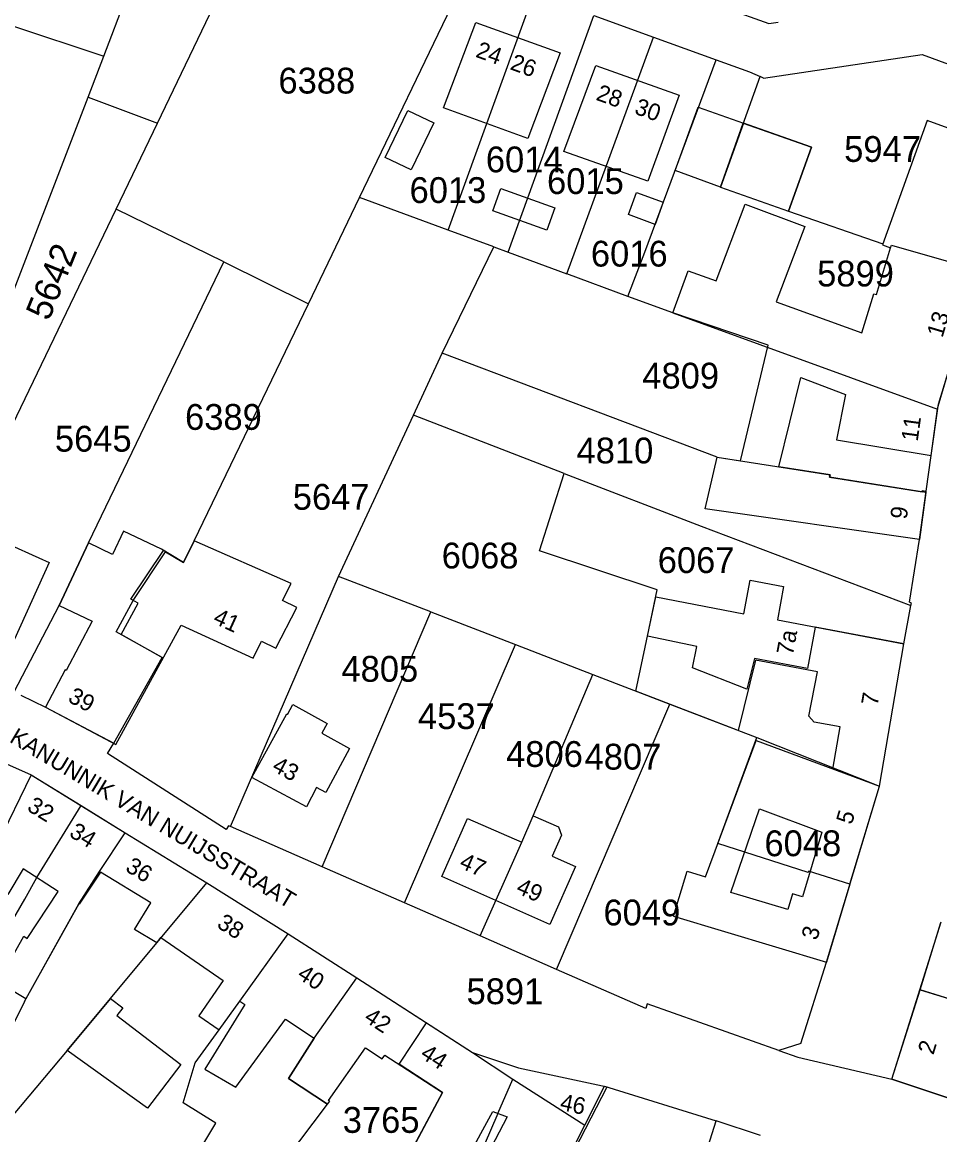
# Model space of a CAD drawing. Extents: x 191922 to 199923, y 328959 to 333350.
# Drawn here: x 196617.8 to 196713.8, y 331297.2 to 331413.5 of the extents above; entities that cross this region are included whole.
import ezdxf

# ---------------------------------------------------------------- set-up
doc = ezdxf.new("R2010")
doc.units = 0
for name, color, linetype in [('enkelbestemming', 7, 'Continuous'), ('Level 18', 7, 'Continuous'), ('Level 6', 7, 'Continuous'), ('maatvoering - maximum aantal wooneenheden', 7, 'Continuous'), ('Maatvoering_symbolen', 7, 'Continuous'), ('recreatiewoning', 7, 'Continuous')]:
    doc.layers.add(name, color=color, linetype=linetype)

msp = doc.modelspace()

# ---------------------------------------------------------------- linework, layer by layer
at = {"layer": 'Level 18'}
msp.add_lwpolyline([(196690.89, 331396.3), (196693.27, 331402.99), (196700.41, 331400.46), (196697.99, 331393.79)], dxfattribs=at)
at = {"layer": 'Level 6'}
for p, q in [((196631.99, 331402.98), (196643.62, 331427.27)), ((196626.38, 331409.98), (196629.7, 331418.72)), ((196653.12, 331395.2), (196664.57, 331418.96)), ((196662.39, 331391.79), (196671.35, 331416.51)), ((196691.44, 331415.02), (196695.95, 331413.42)), ((196668.68, 331389.48), (196677.65, 331414.23)), ((196677.65, 331414.23), (196683.88, 331411.98)), ((196695.95, 331413.42), (196696.94, 331413.56)), ((196616.7, 331413.19), (196626.38, 331409.98)), ((196674.8, 331387.22), (196683.88, 331411.98)), ((196683.88, 331411.98), (196690.44, 331409.61)), ((196624.74, 331405.7), (196626.38, 331409.98)), ((196695.38, 331407.7), (196711.99, 331410.17)), ((196711.99, 331410.17), (196724.95, 331405.4)), ((196682.96, 331389.49), (196690.44, 331409.61)), ((196690.44, 331409.61), (196693.93, 331408.35)), ((196690.89, 331396.3), (196695.04, 331407.86)), ((196693.93, 331408.35), (196695.04, 331407.86)), ((196695.38, 331407.7), (196695.04, 331407.86)), ((196612, 331372.68), (196624.74, 331405.7)), ((196624.74, 331405.7), (196631.99, 331402.98)), ((196627.66, 331394), (196631.99, 331402.98)), ((196690.89, 331396.3), (196697.99, 331393.79)), ((196647.77, 331384.09), (196653.12, 331395.2)), ((196662.39, 331391.79), (196653.12, 331395.2)), ((196616.38, 331370.57), (196627.66, 331394)), ((196638.91, 331388.46), (196627.66, 331394)), ((196697.99, 331393.79), (196707.88, 331390.37)), ((196667.17, 331390.03), (196662.39, 331391.79)), ((196707.88, 331390.37), (196707.84, 331390.26)), ((196707.84, 331390.26), (196708.68, 331389.95)), ((196708.68, 331389.95), (196708.77, 331390.21)), ((196708.77, 331390.21), (196715.48, 331388.29)), ((196661.78, 331378.93), (196667.17, 331390.03)), ((196667.17, 331390.03), (196668.68, 331389.48)), ((196668.68, 331389.48), (196674.8, 331387.22)), ((196681.21, 331384.86), (196682.96, 331389.49)), ((196624.77, 331359.07), (196638.91, 331388.46)), ((196638.91, 331388.46), (196647.77, 331384.09)), ((196681.21, 331384.86), (196674.8, 331387.22)), ((196713.71, 331373.57), (196717.93, 331387.57)), ((196685.89, 331383.14), (196681.21, 331384.86)), ((196635.83, 331359.3), (196647.77, 331384.09)), ((196685.89, 331383.14), (196713.61, 331373.07)), ((196658.76, 331372.42), (196661.78, 331378.93)), ((196690.53, 331368.05), (196661.78, 331378.93)), ((196712.93, 331368.2), (196713.61, 331373.07)), ((196713.61, 331373.07), (196713.66, 331373.39)), ((196713.66, 331373.39), (196713.71, 331373.57)), ((196650.94, 331355.56), (196658.76, 331372.42)), ((196674.54, 331366.34), (196658.76, 331372.42)), ((196712.41, 331364.5), (196712.93, 331368.2)), ((196690.53, 331368.05), (196702.35, 331366.21)), ((196671.97, 331358.26), (196674.54, 331366.34)), ((196674.54, 331366.34), (196688.88, 331360.81)), ((196702.35, 331366.21), (196702.31, 331365.96)), ((196702.31, 331365.96), (196711.99, 331364.41)), ((196711.88, 331360.68), (196712.41, 331364.5)), ((196711.99, 331364.41), (196712.01, 331364.56)), ((196712.01, 331364.56), (196712.41, 331364.5)), ((196688.88, 331360.81), (196710.82, 331352.53)), ((196711.7, 331359.44), (196711.88, 331360.68)), ((196621.69, 331352.54), (196624.77, 331359.07)), ((196634.72, 331357.01), (196635.83, 331359.3)), ((196710.67, 331352.87), (196711.7, 331359.44)), ((196629.44, 331353.06), (196632.84, 331358.15)), ((196632.84, 331358.15), (196634.72, 331357.01)), ((196684.26, 331354.16), (196671.97, 331358.26)), ((196639.63, 331329.39), (196650.94, 331355.56)), ((196660.58, 331351.85), (196650.94, 331355.56)), ((196683.25, 331349.3), (196684.26, 331354.16)), ((196627.67, 331349.77), (196629.44, 331353.06)), ((196616.98, 331343.48), (196621.69, 331352.54)), ((196649.2, 331325.2), (196660.58, 331351.85)), ((196660.58, 331351.85), (196669.43, 331348.44)), ((196710.06, 331348.51), (196710.82, 331352.53)), ((196710.86, 331352.77), (196710.67, 331352.87)), ((196710.82, 331352.53), (196710.86, 331352.77)), ((196632.47, 331347.08), (196627.67, 331349.77)), ((196700.8, 331350.26), (196699.99, 331345.93)), ((196710.06, 331348.51), (196700.8, 331350.26)), ((196657.84, 331321.41), (196669.43, 331348.44)), ((196669.43, 331348.44), (196677.55, 331345.31)), ((196688.43, 331348.22), (196683.25, 331349.3)), ((196707.52, 331333.61), (196710.06, 331348.51)), ((196687.96, 331345.99), (196688.43, 331348.22)), ((196627.41, 331338.11), (196632.47, 331347.08)), ((196693.66, 331343.77), (196687.96, 331345.99)), ((196694.44, 331346.98), (196693.66, 331343.77)), ((196699.99, 331345.93), (196694.44, 331346.98)), ((196671.29, 331330.53), (196677.55, 331345.31)), ((196677.55, 331345.31), (196685.6, 331342.21)), ((196617.67, 331343.15), (196620.28, 331341.89)), ((196620.28, 331341.89), (196627.41, 331338.11)), ((196673.72, 331314.45), (196685.6, 331342.21)), ((196685.6, 331342.21), (196694.71, 331338.7)), ((196611.94, 331337.82), (196618.78, 331334.8)), ((196626.76, 331337.06), (196627.41, 331338.11)), ((196690.61, 331327.64), (196694.71, 331338.7)), ((196694.71, 331338.7), (196707.52, 331333.61)), ((196639.17, 331329.11), (196626.76, 331337.06)), ((196618.78, 331334.8), (196611.37, 331319.67)), ((196618.78, 331334.8), (196623.99, 331331.59)), ((196704.44, 331323.39), (196707.52, 331333.61)), ((196619.36, 331324.06), (196623.99, 331331.59)), ((196623.99, 331331.59), (196628.6, 331328.76)), ((196670.09, 331327.78), (196671.29, 331330.53)), ((196625.93, 331324.69), (196628.6, 331328.76)), ((196628.6, 331328.76), (196637.14, 331323.53)), ((196639.41, 331329.49), (196639.17, 331329.11)), ((196639.63, 331329.39), (196639.41, 331329.49)), ((196649.2, 331325.2), (196639.63, 331329.39)), ((196665.73, 331317.96), (196670.09, 331327.78)), ((196700.06, 331324.58), (196690.61, 331327.64)), ((196657.84, 331321.41), (196649.2, 331325.2)), ((196618.11, 331321.8), (196619.36, 331324.06)), ((196623.74, 331321.3), (196625.93, 331324.69)), ((196700.1, 331324.73), (196700.06, 331324.58)), ((196704.44, 331323.39), (196700.1, 331324.73)), ((196627.06, 331311.42), (196637.14, 331323.53)), ((196637.14, 331323.53), (196645.67, 331318.19)), ((196704.44, 331323.39), (196701.98, 331315.22)), ((196616.29, 331318.65), (196618.11, 331321.8)), ((196618.08, 331311.11), (196623.74, 331321.3)), ((196665.73, 331317.96), (196657.84, 331321.41)), ((196711.78, 331312.33), (196713.95, 331319.38)), ((196640.59, 331311.13), (196645.67, 331318.19)), ((196645.67, 331318.19), (196652.84, 331313.57)), ((196673.72, 331314.45), (196665.73, 331317.96)), ((196699.31, 331306.69), (196701.98, 331315.22)), ((196648.37, 331307.28), (196652.84, 331313.57)), ((196652.84, 331313.57), (196660.13, 331308.86)), ((196683.08, 331310.36), (196673.72, 331314.45)), ((196708.83, 331302.98), (196711.78, 331312.33)), ((196711.78, 331312.33), (196730.52, 331306.58)), ((196618.08, 331311.11), (196609.52, 331293.91)), ((196627.06, 331311.42), (196622.55, 331305.99)), ((196638.43, 331308.15), (196640.59, 331311.13)), ((196683.22, 331310.84), (196683.08, 331310.36)), ((196696.99, 331305.98), (196683.22, 331310.84)), ((196657.26, 331304.53), (196660.13, 331308.86)), ((196660.13, 331308.86), (196664.95, 331305.75)), ((196635.93, 331304.69), (196638.43, 331308.15)), ((196645.68, 331303.06), (196648.37, 331307.28)), ((196699.31, 331306.69), (196696.99, 331305.98)), ((196622.55, 331305.99), (196612.19, 331293.67)), ((196664.95, 331305.75), (196669.18, 331302.96)), ((196696.99, 331305.98), (196698.98, 331305.27)), ((196698.98, 331305.27), (196708.83, 331302.98)), ((196634.66, 331300.51), (196635.93, 331304.69)), ((196661.81, 331301.57), (196657.26, 331304.53)), ((196649.77, 331300.36), (196645.68, 331303.06)), ((196667.59, 331299.4), (196669.18, 331302.96)), ((196669.18, 331302.96), (196676.68, 331298.17)), ((196708.83, 331302.98), (196736.02, 331293.86)), ((196676.68, 331298.17), (196678.76, 331302.24)), ((196678.76, 331302.24), (196690.44, 331298.61)), ((196653.13, 331285.46), (196661.81, 331301.57)), ((196638.09, 331298.38), (196634.66, 331300.51)), ((196643.65, 331292.24), (196649.77, 331300.36)), ((196632.87, 331289.68), (196638.09, 331298.38)), ((196667.59, 331299.4), (196662.48, 331287.45)), ((196688.96, 331294), (196690.44, 331298.61)), ((196695.06, 331297.09), (196690.44, 331298.61)), ((196674.76, 331294.39), (196676.68, 331298.17))]:
    msp.add_line(p, q, dxfattribs=at)
at = {"layer": 'recreatiewoning'}
for p, q in [((196661.91, 331404.6), (196665.3, 331413.51)), ((196665.3, 331413.51), (196674.12, 331410.33)), ((196674.12, 331410.33), (196670.75, 331401.39)), ((196674.51, 331400.03), (196677.86, 331409.02)), ((196677.86, 331409.02), (196686.58, 331405.9)), ((196686.58, 331405.9), (196683.28, 331396.9)), ((196655.82, 331399.38), (196658.18, 331404.3)), ((196658.18, 331404.3), (196660.9, 331403.03)), ((196670.75, 331401.39), (196661.91, 331404.6)), ((196686.14, 331398.04), (196688.56, 331404.67)), ((196688.56, 331404.67), (196693.29, 331402.99)), ((196660.9, 331403.03), (196658.54, 331398.11)), ((196693.29, 331402.99), (196690.89, 331396.3)), ((196700.41, 331400.46), (196693.29, 331402.99)), ((196712.52, 331403.25), (196707.84, 331390.26)), ((196714.7, 331402.47), (196712.52, 331403.25)), ((196683.28, 331396.9), (196674.51, 331400.03)), ((196697.99, 331393.79), (196700.41, 331400.46)), ((196658.54, 331398.11), (196655.82, 331399.38)), ((196690.89, 331396.3), (196686.14, 331398.04)), ((196667.06, 331393.81), (196667.91, 331396.14)), ((196667.91, 331396.14), (196673.55, 331394.12)), ((196690.89, 331396.3), (196697.99, 331393.79)), ((196681.26, 331393.41), (196682.1, 331395.72)), ((196682.1, 331395.72), (196684.9, 331394.7)), ((196672.71, 331391.8), (196667.06, 331393.81)), ((196673.55, 331394.12), (196672.71, 331391.8)), ((196684.9, 331394.7), (196684.05, 331392.39)), ((196690.43, 331386.49), (196693.47, 331394.51)), ((196693.47, 331394.51), (196699.7, 331392.18)), ((196684.05, 331392.39), (196681.26, 331393.41)), ((196699.7, 331392.18), (196696.71, 331384.28)), ((196707.84, 331390.26), (196708.68, 331389.95)), ((196708.68, 331389.95), (196708.77, 331390.21)), ((196708.77, 331390.21), (196715.48, 331388.29)), ((196707.21, 331385.05), (196708.68, 331389.95)), ((196685.89, 331383.14), (196687.51, 331387.54)), ((196687.51, 331387.54), (196690.43, 331386.49)), ((196705.69, 331381.05), (196706.94, 331385.13)), ((196706.94, 331385.13), (196707.21, 331385.05)), ((196696.71, 331384.28), (196705.69, 331381.05)), ((196695.88, 331379.76), (196685.89, 331383.14)), ((196692.97, 331367.67), (196695.88, 331379.76)), ((196697.01, 331367.04), (196699.29, 331376.36)), ((196699.29, 331376.36), (196703.97, 331374.59)), ((196713.66, 331373.39), (196714.61, 331376.55)), ((196703.97, 331374.59), (196703.04, 331369.87)), ((196712.93, 331368.2), (196713.66, 331373.39)), ((196703.04, 331369.87), (196712.93, 331368.2)), ((196689.29, 331362.63), (196690.53, 331368.05)), ((196690.53, 331368.05), (196692.97, 331367.67)), ((196702.35, 331366.21), (196697.01, 331367.04)), ((196702.31, 331365.96), (196702.35, 331366.21)), ((196712.39, 331364.34), (196702.31, 331365.96)), ((196712.39, 331364.34), (196711.7, 331359.44)), ((196711.7, 331359.44), (196689.29, 331362.63)), ((196628.42, 331360.3), (196627.27, 331357.87)), ((196632.41, 331358.42), (196628.42, 331360.3)), ((196614.47, 331359.82), (196620.64, 331357.01)), ((196624.77, 331359.07), (196621.69, 331352.54)), ((196627.27, 331357.87), (196624.77, 331359.07)), ((196635.83, 331359.3), (196634.72, 331357.01)), ((196645.96, 331354.84), (196635.83, 331359.3)), ((196629.2, 331353.2), (196632.63, 331358.28)), ((196634.72, 331357.01), (196632.41, 331358.42)), ((196620.64, 331357.01), (196617.01, 331349.02)), ((196645.05, 331353.06), (196645.96, 331354.84)), ((196693.35, 331351.67), (196693.99, 331355.17)), ((196693.99, 331355.17), (196697.49, 331354.51)), ((196697.49, 331354.51), (196696.86, 331351.01)), ((196629.96, 331352.76), (196629.2, 331353.2)), ((196646.55, 331352.3), (196645.05, 331353.06)), ((196682.05, 331343.58), (196684.12, 331353.42)), ((196684.12, 331353.42), (196693.35, 331351.67)), ((196621.69, 331352.54), (196625.16, 331350.88)), ((196628.19, 331349.48), (196629.96, 331352.76)), ((196644.38, 331348.05), (196646.55, 331352.3)), ((196625.16, 331350.88), (196622.42, 331345.74)), ((196696.86, 331351.01), (196710.06, 331348.51)), ((196627.64, 331337.99), (196634.48, 331350.48)), ((196632.58, 331347.02), (196628.19, 331349.48)), ((196634.48, 331350.48), (196642, 331347)), ((196642, 331347), (196642.88, 331348.8)), ((196642.88, 331348.8), (196644.38, 331348.05)), ((196707.52, 331333.61), (196710.06, 331348.51)), ((196694.55, 331346.8), (196692.75, 331339.45)), ((196701.03, 331345.58), (196694.55, 331346.8)), ((196622.33, 331345.79), (196620.27, 331341.9)), ((196622.42, 331345.74), (196622.33, 331345.79)), ((196700.15, 331340.94), (196701.03, 331345.58)), ((196692.75, 331339.45), (196682.05, 331343.58)), ((196620.27, 331341.9), (196627.64, 331337.99)), ((196645.6, 331341.14), (196646.16, 331342.16)), ((196646.16, 331342.16), (196649.75, 331340.18)), ((196641.86, 331334.54), (196645.51, 331341.19)), ((196645.51, 331341.19), (196645.6, 331341.14)), ((196649.75, 331340.18), (196649.19, 331339.16)), ((196700.69, 331340.33), (196700.15, 331340.94)), ((196703.4, 331339.82), (196700.69, 331340.33)), ((196649.19, 331339.16), (196652.08, 331337.57)), ((196702.65, 331335.42), (196703.4, 331339.82)), ((196611.94, 331337.82), (196618.78, 331334.8)), ((196689.31, 331324.14), (196694.61, 331338.41)), ((196694.61, 331338.41), (196707.52, 331333.61)), ((196652.08, 331337.57), (196649.6, 331332.95)), ((196618.78, 331334.8), (196628.6, 331328.76)), ((196647.57, 331331.48), (196641.86, 331334.54)), ((196648.63, 331333.47), (196647.57, 331331.48)), ((196649.6, 331332.95), (196648.63, 331333.47)), ((196701.98, 331315.21), (196707.52, 331333.61)), ((196691.98, 331322.5), (196694.98, 331331.24)), ((196694.98, 331331.24), (196701.48, 331328.82)), ((196661.72, 331324.16), (196664.42, 331330.26)), ((196664.42, 331330.26), (196670.09, 331327.78)), ((196670.09, 331327.78), (196671.29, 331330.53)), ((196671.29, 331330.53), (196673.93, 331329.38)), ((196628.6, 331328.76), (196637.14, 331323.53)), ((196673.93, 331329.38), (196674.24, 331328.49)), ((196701.48, 331328.82), (196699.47, 331322.06)), ((196674.24, 331328.49), (196673.29, 331326.3)), ((196673.29, 331326.3), (196675.73, 331325.24)), ((196675.73, 331325.24), (196673.03, 331319.14)), ((196617.94, 331324.99), (196616.33, 331322.28)), ((196621.58, 331322.61), (196617.94, 331324.99)), ((196626.04, 331324.62), (196623.8, 331321.27)), ((196631.29, 331321.42), (196626.04, 331324.62)), ((196673.03, 331319.14), (196661.72, 331324.16)), ((196685.99, 331320.03), (196687.4, 331324.72)), ((196687.4, 331324.72), (196689.31, 331324.14)), ((196637.14, 331323.53), (196645.67, 331318.19)), ((196618.36, 331317.69), (196621.58, 331322.61)), ((196697.92, 331320.74), (196691.98, 331322.5)), ((196698.41, 331322.38), (196697.92, 331320.74)), ((196699.47, 331322.06), (196698.41, 331322.38)), ((196623.75, 331321.3), (196618.21, 331311.39)), ((196623.8, 331321.27), (196623.75, 331321.3)), ((196629.59, 331318.64), (196631.29, 331321.42)), ((196685.99, 331320.03), (196701.98, 331315.21)), ((196708.83, 331302.98), (196713.97, 331319.45)), ((196631.9, 331317.24), (196629.59, 331318.64)), ((196645.67, 331318.19), (196652.84, 331313.57)), ((196615.27, 331313.12), (196618, 331317.92)), ((196618, 331317.92), (196618.36, 331317.69)), ((196631.9, 331317.24), (196632.35, 331317.78)), ((196632.35, 331317.78), (196638.85, 331313.3)), ((196652.84, 331313.57), (196664.95, 331305.75)), ((196618.21, 331311.39), (196615.27, 331313.12)), ((196638.85, 331313.3), (196636.31, 331309.61)), ((196711.75, 331312.34), (196730.52, 331306.58)), ((196622.55, 331305.99), (196627.06, 331311.42)), ((196627.06, 331311.42), (196628.35, 331310.44)), ((196638.43, 331308.15), (196640.59, 331311.13)), ((196640.59, 331311.13), (196641.12, 331310.77)), ((196628.35, 331310.44), (196627.72, 331309.62)), ((196641.12, 331310.77), (196636.95, 331304.03)), ((196627.72, 331309.62), (196634.42, 331304.51)), ((196636.31, 331309.61), (196638.43, 331308.15)), ((196640.19, 331302.15), (196645.37, 331309.26)), ((196645.37, 331309.26), (196648.37, 331307.28)), ((196648.37, 331307.28), (196645.68, 331303.06)), ((196630.94, 331299.94), (196622.55, 331305.99)), ((196649.89, 331300.74), (196653.74, 331306.25)), ((196653.74, 331306.25), (196655.5, 331305.12)), ((196655.5, 331305.12), (196655.77, 331305.5)), ((196655.77, 331305.5), (196661.81, 331301.57)), ((196664.95, 331305.75), (196669.76, 331304.16)), ((196634.42, 331304.51), (196630.94, 331299.94)), ((196669.76, 331304.16), (196679.02, 331302.18)), ((196636.95, 331304.03), (196640.19, 331302.15)), ((196645.68, 331303.06), (196649.77, 331300.36)), ((196723.45, 331298.11), (196708.83, 331302.98)), ((196674.72, 331293.82), (196679.02, 331302.18)), ((196649.77, 331300.36), (196650.01, 331300.66)), ((196650.01, 331300.66), (196649.89, 331300.74)), ((196661.81, 331301.57), (196658.72, 331295.84)), ((196663.56, 331293.16), (196667.08, 331299.59)), ((196667.08, 331299.59), (196668.57, 331299.03)), ((196668.57, 331299.03), (196666.9, 331295.83))]:
    msp.add_line(p, q, dxfattribs=at)

# ---------------------------------------------------------------- texts
at = {"layer": 'enkelbestemming'}
for s, p in [('6388', (196644.64, 331406.08)), ('5947', (196703.83, 331398.93)), ('6014', (196666.34, 331397.84)), ('6013', (196658.36, 331394.63)), ('6015', (196672.74, 331395.57)), ('6016', (196677.33, 331387.98)), ('5899', (196701, 331385.9)), ('4809', (196682.71, 331375.22)), ('6389', (196634.87, 331370.9)), ('5645', (196621.25, 331368.62)), ('4810', (196675.83, 331367.39)), ('5647', (196646.14, 331362.54)), ('6068', (196661.72, 331356.4)), ('6067', (196684.32, 331355.92)), ('4805', (196651.23, 331344.55)), ('4537', (196659.24, 331339.6)), ('4806', (196668.46, 331335.64)), ('4807', (196676.67, 331335.36)), ('6048', (196695.49, 331326.3)), ('6049', (196678.65, 331319.06)), ('5891', (196664.32, 331310.82)), ('3765', (196651.37, 331297.36))]:
    msp.add_text(s, height=2.7, dxfattribs=at).set_placement(p)
msp.add_text('5642', height=2.7, rotation=67.8672, dxfattribs=at).set_placement((196620.62, 331382.2))
at = {"layer": 'maatvoering - maximum aantal wooneenheden'}
for s, rotation, p in [('24', 340.1688, (196665.18, 331409.94)), ('26', 340.1688, (196668.78, 331408.64)), ('28', 340.35, (196677.77, 331405.44)), ('30', 340.35, (196681.79, 331404)), ('13', 73.2513, (196714.11, 331380.47)), ('11', 82.0644, (196711.52, 331369.63)), ('9', 82.0644, (196710.37, 331361.48)), ('41', 335.409, (196637.7, 331350.72)), ('7a', 79.331, (196698.45, 331347.24)), ('39', 332.0759, (196622.51, 331342.52)), ('7', 80.3774, (196707.32, 331341.97)), ('43', 331.8702, (196643.86, 331335.29)), ('32', 328.4263, (196618.23, 331331.15)), ('5', 73.2513, (196704.62, 331329.53)), ('34', 328.4263, (196622.64, 331328.44)), ('47', 336.1015, (196663.46, 331325.14)), ('36', 328.5052, (196628.52, 331324.82)), ('49', 336.1015, (196669.4, 331322.5)), ('38', 327.9642, (196638.09, 331318.92)), ('3', 73.2513, (196700.98, 331317.42)), ('40', 327.2165, (196646.5, 331313.61)), ('42', 327.1373, (196653.49, 331309.11)), ('2', 72.7076, (196713.16, 331305.45)), ('44', 327.1373, (196659.37, 331305.3)), ('46', 347.9814, (196674.01, 331299.78))]:
    msp.add_text(s, height=1.75, rotation=rotation, dxfattribs=at).set_placement(p)
at = {"layer": 'Maatvoering_symbolen'}
msp.add_text('KANUNNIK VAN NUIJSSTRAAT', height=1.75, rotation=329.1247, dxfattribs=at).set_placement((196616.4, 331338.31))

doc.saveas('drawing.dxf')
